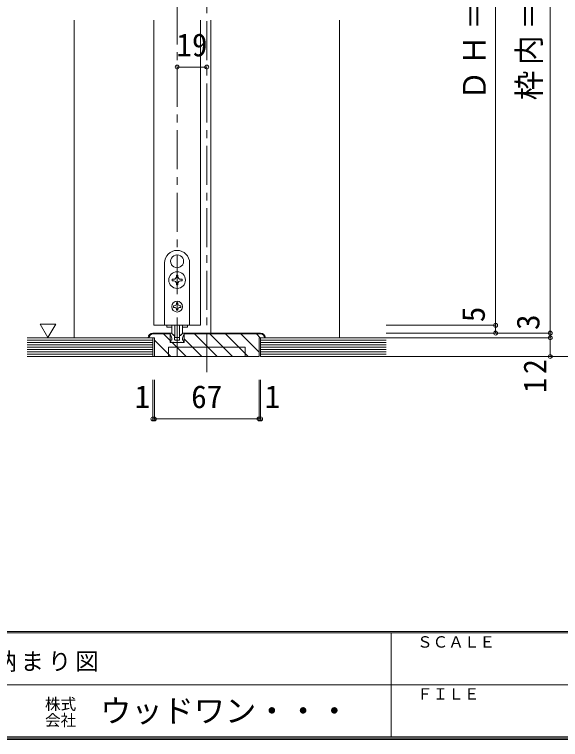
# Model space of a CAD drawing. Units: millimetres at full size, sheet at 1:5. Extents: x -957 to 993, y -689 to 708.
# Drawn here: x 249.9 to 599.7, y -689.1 to -224.4 of the extents above; entities that cross this region are included whole.
import ezdxf
from ezdxf.enums import TextEntityAlignment as Align

# ---------------------------------------------------------------- set-up
doc = ezdxf.new("R2010")
doc.units = ezdxf.units.MM
doc.header["$LTSCALE"] = 5
doc.header["$PDMODE"] = 32
doc.header["$PDSIZE"] = 2.5
doc.linetypes.add('CHAIN1', pattern=[8, 5, -1, 1, -1])
for name, color, linetype, lineweight in [('0-B_寸法', 7, 'Continuous', 9), ('F-0_補助線', 7, 'Continuous', 9), ('F-1_枠', 6, 'Continuous', 9)]:
    doc.layers.add(name, color=color, linetype=linetype, lineweight=lineweight)
doc.layers.add('F-A_文字', color=7, linetype='Continuous')
doc.styles.add('HG丸ｺﾞｼｯｸM-PRO', font='')
doc.styles.add('ＭＳ ゴシック', font='')
doc.styles.get('HG丸ｺﾞｼｯｸM-PRO').set_extended_font_data('HG丸ｺﾞｼｯｸM-PRO')
doc.styles.get('ＭＳ ゴシック').set_extended_font_data('MS Gothic')

msp = doc.modelspace()

# ---------------------------------------------------------------- linework, layer by layer
at = {"layer": '0-B_寸法', "linetype": 'CHAIN1'}
for p, q in [((373.112, -453.593), (373.112, 64.407)), ((354.112, -443.593), (354.112, -7.593)), ((258.112, -443.593), (647.112, -443.593))]:
    msp.add_line(p, q, dxfattribs=at)
at = {"layer": '0-B_寸法'}
for p, q in [((593.112, -443.593), (593.112, -23.593)), ((558.112, -37.593), (558.112, -423.594)), ((288.112, -431.594), (288.112, -228.094)), ((339.112, -228.094), (339.112, -423.594)), ((369.112, -228.094), (369.112, -423.594)), ((375.612, -228.094), (375.612, -428.594)), ((458.112, -228.094), (458.112, -431.594)), ((354.013, -378.445), (354.112, -378.544)), ((354.21, -378.445), (354.112, -378.544)), ((346.112, -383.594), (346.112, -423.594)), ((350.469, -384.582), (350.604, -384.619)), ((350.568, -384.754), (350.604, -384.619)), ((357.754, -384.582), (357.619, -384.619)), ((357.655, -384.754), (357.619, -384.619)), ((362.112, -423.594), (362.112, -383.594)), ((350.962, -394.094), (351.912, -394.094)), ((350.962, -395.094), (350.962, -394.094)), ((353.612, -392.394), (353.612, -391.444)), ((353.612, -391.444), (354.612, -391.444)), ((354.612, -391.444), (354.612, -392.394)), ((356.312, -394.094), (357.262, -394.094)), ((357.262, -394.094), (357.262, -395.094)), ((351.912, -395.094), (350.962, -395.094)), ((353.612, -397.744), (353.612, -396.794)), ((357.262, -395.094), (356.312, -395.094)), ((352.312, -411.094), (351.712, -411.094)), ((353.612, -409.194), (353.612, -409.794)), ((354.612, -409.194), (353.612, -409.194)), ((353.612, -413.394), (353.612, -413.994)), ((354.612, -409.194), (354.612, -409.794)), ((354.612, -413.394), (354.612, -413.994)), ((355.912, -411.094), (356.512, -411.094)), ((356.512, -412.094), (355.912, -412.094)), ((356.512, -411.094), (356.512, -412.094)), ((353.612, -413.994), (354.612, -413.994)), ((276.322, -422.78), (271.322, -431.44)), ((369.112, -423.594), (339.112, -423.594)), ((346.112, -423.594), (362.112, -423.594)), ((347.512, -423.594), (347.512, -424.794)), ((350.644, -424.794), (347.512, -424.794)), ((350.612, -428.015), (350.612, -423.594)), ((352.612, -423.594), (352.612, -431.215)), ((355.612, -423.594), (355.612, -431.215)), ((360.712, -424.794), (357.579, -424.794)), ((357.612, -428.015), (357.612, -423.594)), ((360.712, -423.594), (360.712, -424.794)), ((558.112, -423.594), (488.112, -423.594)), ((558.112, -423.594), (558.112, -428.594)), ((338.612, -431.594), (258.112, -431.594)), ((349.712, -428.594), (338.612, -428.594)), ((349.712, -429.093), (338.612, -429.093)), ((338.612, -443.593), (338.612, -431.594)), ((349.712, -433.355), (345.45, -429.093)), ((351.774, -430.006), (350.508, -428.74)), ((350.612, -433.093), (350.612, -431.83)), ((351.986, -430.094), (352.312, -430.094)), ((352.512, -432.793), (352.512, -430.294)), ((352.912, -431.515), (355.312, -431.515)), ((355.712, -432.793), (355.712, -430.294)), ((356.237, -430.094), (355.912, -430.094)), ((356.449, -430.006), (357.715, -428.74)), ((357.612, -433.093), (357.612, -431.83)), ((358.612, -428.594), (358.069, -428.594)), ((358.512, -434.593), (358.512, -428.593)), ((407.612, -428.594), (358.512, -428.594)), ((407.612, -429.093), (358.512, -429.093)), ((358.612, -429.594), (358.612, -428.594)), ((379.749, -443.594), (365.249, -429.093)), ((389.648, -443.594), (375.148, -429.093)), ((399.548, -443.594), (385.048, -429.093)), ((406.612, -440.758), (394.947, -429.093)), ((407.347, -431.594), (404.847, -429.093)), ((406.612, -431.594), (410.612, -431.594)), ((406.612, -443.594), (406.612, -431.594)), ((407.612, -431.594), (488.112, -431.594)), ((407.612, -443.593), (407.612, -431.594)), ((593.112, -428.594), (488.112, -428.594)), ((593.112, -431.593), (488.112, -431.593)), ((338.612, -433.094), (258.112, -433.094)), ((338.612, -434.594), (258.112, -434.594)), ((338.612, -436.094), (258.112, -436.094)), ((350.05, -443.594), (339.612, -433.155)), ((350.312, -434.593), (349.826, -433.367)), ((350.612, -433.093), (350.012, -433.093)), ((351.412, -434.593), (350.312, -434.593)), ((359.95, -443.594), (350.95, -434.593)), ((351.412, -434.593), (351.612, -434.393)), ((351.612, -434.393), (351.812, -434.593)), ((351.812, -434.593), (356.412, -434.593)), ((353.812, -433.093), (352.812, -433.093)), ((354.112, -433.393), (353.812, -433.093)), ((356.612, -434.393), (356.412, -434.593)), ((356.812, -434.593), (356.612, -434.393)), ((356.812, -434.593), (357.912, -434.593)), ((357.612, -433.093), (358.212, -433.093)), ((357.912, -434.593), (358.397, -433.367)), ((369.849, -443.594), (358.512, -432.256)), ((407.612, -433.094), (488.112, -433.094)), ((407.612, -434.594), (488.112, -434.594)), ((407.612, -436.094), (488.112, -436.094)), ((338.612, -437.594), (258.112, -437.594)), ((338.612, -439.094), (258.112, -439.094)), ((338.612, -440.594), (258.112, -440.594)), ((348.612, -443.594), (348.612, -437.593)), ((407.612, -437.594), (488.112, -437.594)), ((407.612, -439.094), (488.112, -439.094)), ((407.612, -440.594), (488.112, -440.594)), ((338.612, -442.094), (258.112, -442.094)), ((338.612, -443.594), (258.112, -443.594)), ((339.612, -443.594), (406.612, -443.594)), ((407.612, -442.094), (488.112, -442.094)), ((407.612, -443.594), (488.112, -443.594)), ((628.112, -443.593), (488.112, -443.593))]:
    msp.add_line(p, q, dxfattribs=at)
at = {"layer": '0-B_寸法', "color": 4}
for p, q in [((354.112, -258.094), (373.112, -258.094)), ((338.612, -483.593), (338.612, -458.593)), ((339.612, -483.593), (339.612, -458.593)), ((406.612, -483.593), (406.612, -458.593)), ((407.612, -483.593), (407.612, -458.593)), ((338.612, -483.593), (339.612, -483.593)), ((339.612, -483.593), (406.612, -483.593)), ((406.612, -483.593), (407.612, -483.593))]:
    msp.add_line(p, q, dxfattribs=at)
at = {"layer": '0-B_寸法'}
for points in [[(354.612, -396.794), (354.612, -397.744), (353.612, -397.744)], [(351.712, -411.094), (351.712, -412.094), (352.312, -412.094)], [(276.322, -422.78), (266.322, -422.78), (271.322, -431.44)], [(339.612, -443.594), (339.612, -431.594), (335.612, -431.594)], [(349.612, -429.594), (349.612, -428.594), (350.154, -428.594)], [(358.512, -434.593), (349.712, -434.593), (349.712, -428.593)], [(355.412, -433.093), (354.412, -433.093), (354.112, -433.393)], [(397.612, -443.594), (397.612, -437.593), (348.612, -437.593)]]:
    msp.add_lwpolyline(points, dxfattribs=at)
for centre, radius in [((354.112, -394.594), 5.35), ((354.112, -411.594), 3.5)]:
    msp.add_circle(centre, radius, dxfattribs=at)
for centre, radius, start, end in [((354.112, -383.594), 8, 0, 180), ((354.112, -382.594), 4.15, 91.3645, 208.6355), ((354.112, -382.594), 4.15, 331.3645, 88.6355), ((354.112, -382.594), 4.15, 211.3645, 328.6355), ((351.912, -392.394), 1.7, 270, 0), ((356.312, -392.394), 1.7, 180, 270), ((351.912, -396.794), 1.7, 0, 90), ((356.312, -396.794), 1.7, 90, 180), ((352.312, -409.794), 1.3, 270, 0), ((352.312, -413.394), 1.3, 0, 90), ((355.912, -409.794), 1.3, 180, 270), ((355.912, -413.394), 1.3, 90, 180), ((338.612, -431.594), 3, 90, 180), ((338.612, -431.594), 2.5, 90, 180), ((347.612, -431.83), 3, 0, 48.19), ((350.154, -429.094), 0.5, 45, 90), ((352.612, -428.015), 2, 180, 264.78409), ((351.986, -429.794), 0.3, 225, 270), ((352.312, -430.294), 0.2, 360, 90), ((352.412, -430.206), 0.2, 0, 84.78409), ((352.912, -431.215), 0.3, 180, 270), ((355.312, -431.215), 0.3, 270, 0), ((355.812, -430.206), 0.2, 95.21591, 180), ((355.912, -430.294), 0.2, 90, 180), ((355.612, -428.015), 2, 275.21591, 0), ((356.237, -429.794), 0.3, 270, 315), ((360.612, -431.83), 3, 131.81, 180), ((358.069, -429.094), 0.5, 90, 135), ((407.612, -431.594), 3, 0, 90), ((407.612, -431.594), 2.5, 0, 90), ((350.012, -433.293), 0.2, 90, 201.616), ((352.812, -432.793), 0.3, 180, 270), ((355.412, -432.793), 0.3, 270, 360), ((358.212, -433.293), 0.2, 338.384, 90)]:
    msp.add_arc(centre, radius, start, end, dxfattribs=at)
for p in [(354.112, -258.094), (373.112, -258.094), (558.112, -423.594), (558.112, -428.594), (593.112, -428.594), (593.112, -431.593), (593.112, -443.593), (338.612, -483.593), (339.612, -483.593), (406.612, -483.593), (407.612, -483.593)]:
    msp.add_point(p, dxfattribs=at)
at = {"layer": 'F-0_補助線'}
msp.add_line((491.115, -620.732), (491.115, -687.398), dxfattribs=at)
at = {"layer": 'F-1_枠'}
for p, q in [((992.782, -619.898), (-957.218, -619.898)), ((992.782, -620.731), (-957.218, -620.731)), ((491.115, -620.731), (491.115, -687.398)), ((17.782, -654.065), (991.115, -654.066)), ((992.782, -687.398), (-957.218, -687.398)), ((992.782, -688.231), (-957.218, -688.231)), ((992.782, -689.065), (-957.218, -689.065))]:
    msp.add_line(p, q, dxfattribs=at)

# ---------------------------------------------------------------- texts
at = {"layer": '0-B_寸法', "style": 'ＭＳ ゴシック'}
for s, p in [('19', (353.612, -255.594)), ('1', (326.87, -481.093)), ('67', (363.112, -481.093)), ('1', (410.177, -481.093))]:
    msp.add_text(s, height=14.66, dxfattribs=at).set_placement(p, align=Align.BOTTOM_LEFT)
for s, p in [('5', (555.612, -421.594)), ('3', (590.612, -426.594))]:
    msp.add_text(s, height=14.66, rotation=90, dxfattribs=at).set_placement(p, align=Align.BOTTOM_LEFT)
at = {"layer": '0-B_寸法', "char_height": 14.66, "attachment_point": 7, "rotation": 90, "style": 'ＭＳ ゴシック'}
for s, insert in [('\\T1.19;\\W0.95;枠内＝2,002', (590.612, -279.344)), ('\\T1.19;\\W0.95;ＤＨ＝1,983', (555.612, -279.344)), ('\\T1.27;\\W0.95;12', (590.612, -466.843))]:
    msp.add_mtext(s, dxfattribs=dict(at, insert=insert))
at = {"layer": 'F-0_補助線', "style": 'ＭＳ ゴシック'}
for s, p in [('ＳＣＡＬＥ', (507.782, -632.398)), ('ＦＩＬＥ', (507.782, -665.732))]:
    msp.add_text(s, height=7.331, dxfattribs=at).set_placement(p, align=Align.BOTTOM_LEFT)
at = {"layer": 'F-1_枠', "color": 7, "style": 'HG丸ｺﾞｼｯｸM-PRO'}
for s, height, p in [('株式', 7.331, (269.449, -672.232)), ('ウッドワン・・・', 14.66, (304.825, -682.398)), ('会社', 7.331, (269.449, -682.565))]:
    msp.add_text(s, height=height, dxfattribs=at).set_placement(p, align=Align.BOTTOM_LEFT)
at = {"layer": 'F-A_文字', "insert": (201.115, -645.731), "char_height": 11, "attachment_point": 7, "style": 'ＭＳ ゴシック'}
msp.add_mtext('\\T1.17;建具納まり図', dxfattribs=at)

doc.saveas('drawing.dxf')
